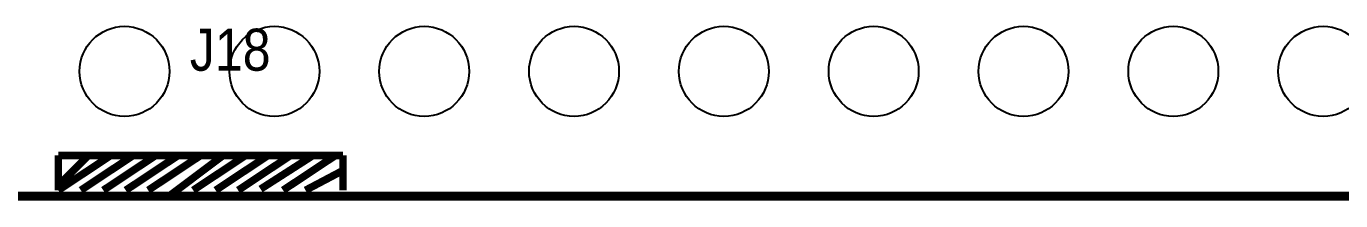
# Model space of a CAD drawing. Extents: x -91 to 88, y -70 to 91.
# Drawn here: x 16.52 to 38.8, y 31.2 to 34.16 of the extents above; entities that cross this region are included whole.
import ezdxf

# ---------------------------------------------------------------- set-up
doc = ezdxf.new("R2010")
doc.units = 0
for name, color, linetype in [('PG_SILKSCREEN_TOP', 254, 'CONTINUOUS'), ('PIN_TOP', 94, 'CONTINUOUS'), ('RD_ASSEMBLY_TOP', 211, 'CONTINUOUS')]:
    doc.layers.add(name, color=color, linetype=linetype)

msp = doc.modelspace()

# ---------------------------------------------------------------- linework, layer by layer
at = {"layer": 'PG_SILKSCREEN_TOP'}
for points, const_width in [([(17.567656, 31.969202), (17.059656, 31.461202)], 0.127), ([(17.948656, 31.969202), (17.059656, 31.380176)], 0.127), ([(17.059656, 31.969202), (21.885656, 31.969202)], 0.127), ([(17.059656, 31.380176), (17.059656, 31.969202)], 0.127), ([(18.329656, 31.969202), (17.440656, 31.380176)], 0.127), ([(18.710656, 31.969202), (17.821656, 31.380176)], 0.127), ([(19.091656, 31.969202), (18.202656, 31.380176)], 0.127), ([(19.472656, 31.969202), (18.583656, 31.380176)], 0.127), ([(19.853656, 31.969202), (18.952464, 31.293054)], 0.127), ([(20.234656, 31.969202), (19.345656, 31.380176)], 0.127), ([(20.615656, 31.969202), (19.726656, 31.380176)], 0.127), ([(20.996656, 31.969202), (20.107656, 31.380176)], 0.127), ([(21.377656, 31.969202), (20.488656, 31.400242)], 0.127), ([(21.758656, 31.969202), (20.869656, 31.380176)], 0.127), ([(21.885656, 31.969202), (21.885656, 31.380176)], 0.127), ([(21.885656, 31.715202), (21.250656, 31.380176)], 0.127), ([(-3.87731, 31.2801), (47.55261, 31.2801)], 0.1524)]:
    msp.add_lwpolyline(points, dxfattribs=dict(at, const_width=const_width))
at = {"layer": 'PIN_TOP'}
for centre in [(18.18259, 33.393126), (20.72259, 33.393126), (23.26259, 33.393126), (25.80259, 33.393126), (28.34259, 33.393126), (30.88259, 33.393126), (33.42259, 33.393126), (35.96259, 33.393126), (38.50259, 33.393126)]:
    msp.add_circle(centre, 0.762, dxfattribs=at)

# ---------------------------------------------------------------- texts
at = {"layer": 'RD_ASSEMBLY_TOP', "width": 0.892857}
msp.add_text('J18', height=0.7112, dxfattribs=at).set_placement((19.28876, 33.40354))

doc.saveas('drawing.dxf')
